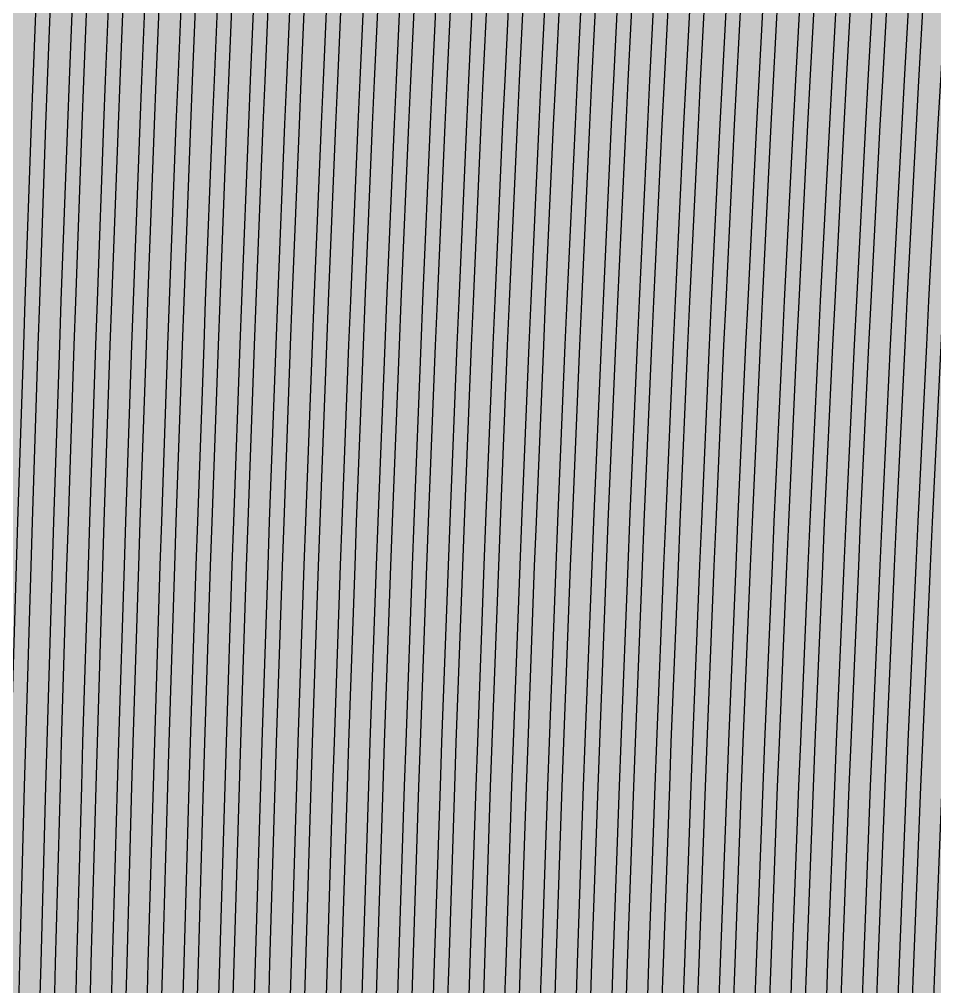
# Model space of a CAD drawing. Header units: metres. Extents: x -7240 to 10960, y -29667 to 1823.
# Drawn here: x 2122.3 to 2251.9, y -17426.4 to -17289.4 of the extents above; entities that cross this region are included whole.
import ezdxf

# ---------------------------------------------------------------- set-up
doc = ezdxf.new("R2010")
doc.units = ezdxf.units.M
doc.layers.add('Metal1', color=4, linetype='CONTINUOUS')
doc.layers.add('Polyimide', color=7, linetype='CONTINUOUS')

msp = doc.modelspace()

# ---------------------------------------------------------------- hatches: boundary and pattern name
at = {"layer": 'Polyimide'}
msp.add_hatch(color=7, dxfattribs=at).paths.add_polyline_path([(4088.45, -11806.89), (4098.72, -11851.21), (4115.58, -11893.47), (4138.63, -11932.7), (4167.35, -11967.99), (4201.08, -11998.53), (4239.03, -12023.62), (4280.35, -12042.68), (4349.18, -12073.73), (4413.2, -12113.76), (4471.26, -12162.04), (4522.3, -12217.69), (4565.39, -12279.7), (4599.74, -12346.94), (4624.73, -12418.19), (4639.91, -12492.16), (4645, -12567.5), (4639.91, -12642.84), (4624.73, -12716.8), (4599.74, -12788.06), (4565.39, -12855.3), (4522.3, -12917.31), (4471.26, -12972.96), (4413.2, -13021.24), (4349.18, -13061.27), (4280.35, -13092.32), (4239.03, -13111.38), (4201.08, -13136.47), (4167.35, -13167.01), (4138.63, -13202.3), (4115.58, -13241.52), (4098.72, -13283.78), (4088.45, -13328.11), (4085, -13373.48), (4085, -13567.5), (4099.45, -13861.55), (4142.64, -14152.77), (4214.18, -14438.35), (4313.36, -14715.55), (4439.24, -14981.69), (4590.59, -15234.21), (4765.97, -15470.68), (4963.68, -15688.82), (5181.82, -15886.53), (5418.29, -16061.91), (5670.81, -16213.26), (5936.95, -16339.14), (6214.15, -16438.32), (6499.73, -16509.85), (6790.95, -16553.05), (7085, -16567.5), (9960.38, -16567.5), (10038.79, -16571.35), (10116.45, -16582.87), (10192.6, -16601.95), (10266.52, -16628.4), (10337.49, -16661.96), (10404.83, -16702.32), (10467.89, -16749.09), (10526.06, -16801.81), (10578.78, -16859.98), (10625.55, -16923.04), (10665.91, -16990.38), (10699.48, -17061.35), (10725.93, -17135.27), (10745, -17211.43), (10756.52, -17289.08), (10760.38, -17367.5), (10760.38, -21957.3), (10721.61, -22012.91), (10685.97, -22070.59), (10653.58, -22130.14), (10624.53, -22191.39), (10598.92, -22254.16), (10576.82, -22318.25), (10558.3, -22383.46), (10543.41, -22449.6), (10532.21, -22516.46), (10524.72, -22583.84), (10520.97, -22651.53), (10520.97, -22719.32), (10524.72, -22787.01), (10532.21, -22854.38), (10543.41, -22921.24), (10558.3, -22987.38), (10576.82, -23052.6), (10598.92, -23116.68), (10624.53, -23179.45), (10653.58, -23240.71), (10685.97, -23300.26), (10721.61, -23357.93), (10760.38, -23413.54), (10760.38, -28667.5), (10756.52, -28745.91), (10745, -28823.57), (10725.93, -28899.73), (10699.48, -28973.65), (10665.91, -29044.62), (10625.55, -29111.96), (10578.78, -29175.01), (10526.06, -29233.19), (10467.89, -29285.91), (10404.83, -29332.68), (10337.49, -29373.04), (10266.52, -29406.6), (10192.6, -29433.05), (10116.45, -29452.13), (10038.79, -29463.65), (9960.38, -29467.5), (-6239.63, -29467.5), (-6318.04, -29463.65), (-6395.7, -29452.13), (-6471.85, -29433.05), (-6545.77, -29406.6), (-6616.74, -29373.04), (-6684.08, -29332.68), (-6747.14, -29285.91), (-6805.31, -29233.19), (-6858.03, -29175.01), (-6904.8, -29111.96), (-6945.16, -29044.62), (-6978.73, -28973.65), (-7005.18, -28899.73), (-7024.25, -28823.57), (-7035.77, -28745.91), (-7039.63, -28667.5), (-7039.63, -23426.32), (-6999.36, -23370.07), (-6962.33, -23311.63), (-6928.66, -23251.2), (-6898.45, -23188.96), (-6871.81, -23125.12), (-6848.81, -23059.88), (-6829.53, -22993.44), (-6814.04, -22926.02), (-6802.37, -22857.83), (-6794.57, -22789.09), (-6790.67, -22720.02), (-6790.67, -22650.84), (-6794.57, -22581.77), (-6802.37, -22513.03), (-6814.04, -22444.84), (-6829.53, -22377.42), (-6848.81, -22310.98), (-6871.81, -22245.74), (-6898.45, -22181.89), (-6928.66, -22119.66), (-6962.33, -22059.22), (-6999.36, -22000.79), (-7039.63, -21944.54), (-7039.63, -17367.5), (-7035.77, -17289.08), (-7024.25, -17211.43), (-7005.18, -17135.27), (-6978.73, -17061.35), (-6945.16, -16990.38), (-6904.8, -16923.04), (-6858.03, -16859.98), (-6805.31, -16801.81), (-6747.14, -16749.09), (-6684.08, -16702.32), (-6616.74, -16661.96), (-6545.77, -16628.4), (-6471.85, -16601.95), (-6395.7, -16582.87), (-6318.04, -16571.35), (-6239.63, -16567.5), (-3334, -16567.5), (-3039.95, -16553.05), (-2748.73, -16509.85), (-2463.15, -16438.32), (-2185.95, -16339.14), (-1919.81, -16213.26), (-1667.29, -16061.91), (-1430.82, -15886.53), (-1212.68, -15688.82), (-1014.97, -15470.68), (-839.59, -15234.21), (-688.24, -14981.69), (-562.36, -14715.55), (-463.18, -14438.35), (-391.64, -14152.77), (-348.45, -13861.55), (-334, -13567.5), (-334, -13373.48), (-337.45, -13328.11), (-347.72, -13283.78), (-364.58, -13241.52), (-387.63, -13202.3), (-416.35, -13167.01), (-450.08, -13136.47), (-488.03, -13111.38), (-529.35, -13092.32), (-529.35, -13092.32), (-598.18, -13061.27), (-662.2, -13021.24), (-720.26, -12972.96), (-771.3, -12917.31), (-814.39, -12855.3), (-848.74, -12788.06), (-873.73, -12716.8), (-888.91, -12642.84), (-894, -12567.5), (-888.91, -12492.16), (-873.73, -12418.19), (-848.74, -12346.94), (-814.39, -12279.7), (-771.3, -12217.69), (-720.26, -12162.04), (-662.2, -12113.76), (-598.18, -12073.73), (-529.35, -12042.68), (-488.03, -12023.62), (-450.08, -11998.53), (-416.35, -11967.99), (-387.63, -11932.7), (-364.58, -11893.47), (-347.72, -11851.21), (-337.45, -11806.89), (-334, -11761.52), (-334, -11074.31), (-337.45, -11028.94), (-347.72, -10984.62), (-364.58, -10942.36), (-387.63, -10903.13), (-416.35, -10867.84), (-450.08, -10837.3), (-488.03, -10812.21), (-529.35, -10793.16), (-529.35, -10793.16), (-598.18, -10762.1), (-662.2, -10722.07), (-720.26, -10673.8), (-771.3, -10618.15), (-814.39, -10556.13), (-848.74, -10488.89), (-873.73, -10417.64), (-888.91, -10343.67), (-894, -10268.33), (-888.91, -10192.99), (-873.73, -10119.03), (-848.74, -10047.77), (-814.39, -9980.53), (-771.3, -9918.52), (-720.26, -9862.87), (-662.2, -9814.59), (-598.18, -9774.56), (-529.35, -9743.51), (-488.03, -9724.45), (-450.08, -9699.36), (-416.35, -9668.82), (-387.63, -9633.53), (-364.58, -9594.31), (-347.72, -9552.05), (-337.45, -9507.72), (-334, -9462.35), (-334, -8775.14), (-337.45, -8729.78), (-347.72, -8685.45), (-364.58, -8643.19), (-387.63, -8603.96), (-416.35, -8568.68), (-450.08, -8538.14), (-488.03, -8513.05), (-529.35, -8493.99), (-529.35, -8493.99), (-598.18, -8462.94), (-662.2, -8422.91), (-720.26, -8374.63), (-771.3, -8318.98), (-814.39, -8256.97), (-848.74, -8189.73), (-873.73, -8118.47), (-888.91, -8044.5), (-894, -7969.17), (-888.91, -7893.83), (-873.73, -7819.86), (-848.74, -7748.61), (-814.39, -7681.36), (-771.3, -7619.35), (-720.26, -7563.7), (-662.2, -7515.42), (-598.18, -7475.4), (-529.35, -7444.34), (-529.35, -7444.34), (-488.03, -7425.28), (-450.08, -7400.2), (-416.35, -7369.66), (-387.63, -7334.37), (-364.58, -7295.14), (-347.72, -7252.88), (-337.45, -7208.56), (-334, -7163.19), (-334, -6475.98), (-337.45, -6430.61), (-347.72, -6386.29), (-364.58, -6344.02), (-387.63, -6304.8), (-416.35, -6269.51), (-450.08, -6238.97), (-488.03, -6213.88), (-529.35, -6194.82), (-529.35, -6194.82), (-598.18, -6163.77), (-662.2, -6123.74), (-720.26, -6075.46), (-771.3, -6019.81), (-814.39, -5957.8), (-848.74, -5890.56), (-873.73, -5819.31), (-888.91, -5745.34), (-894, -5670), (-888.91, -5594.66), (-873.73, -5520.69), (-848.74, -5449.44), (-814.39, -5382.2), (-771.3, -5320.19), (-720.26, -5264.54), (-662.2, -5216.26), (-598.18, -5176.23), (-529.35, -5145.18), (-529.35, -5145.18), (-488.03, -5126.12), (-450.08, -5101.03), (-416.35, -5070.49), (-387.63, -5035.2), (-364.58, -4995.98), (-347.72, -4953.71), (-337.45, -4909.39), (-334, -4864.02), (-334, 380), (-334, 1522.5), (-289, 1522.5), (-288.78, 1515.63), (-288.1, 1508.79), (-286.98, 1502.02), (-285.42, 1495.32), (-283.43, 1488.75), (-281.01, 1482.32), (-278.17, 1476.06), (-274.93, 1470), (-271.3, 1464.17), (-267.3, 1458.58), (-262.94, 1453.27), (-258.25, 1448.25), (-253.23, 1443.56), (-247.92, 1439.2), (-242.33, 1435.2), (-236.5, 1431.57), (-230.44, 1428.33), (-224.18, 1425.49), (-217.75, 1423.07), (-211.18, 1421.08), (-204.48, 1419.52), (-197.71, 1418.4), (-190.87, 1417.72), (-184, 1417.5), (-177.13, 1417.72), (-170.29, 1418.4), (-163.52, 1419.52), (-156.82, 1421.08), (-150.25, 1423.07), (-143.82, 1425.49), (-137.56, 1428.33), (-131.5, 1431.57), (-125.67, 1435.2), (-120.08, 1439.2), (-114.77, 1443.56), (-109.75, 1448.25), (-105.06, 1453.27), (-100.7, 1458.58), (-96.7, 1464.17), (-93.07, 1470), (-89.83, 1476.06), (-86.99, 1482.32), (-84.57, 1488.75), (-82.58, 1495.32), (-81.02, 1502.02), (-79.9, 1508.79), (-79.22, 1515.63), (-79, 1522.5), (1786, 1522.5), (3835, 1522.5), (3835.21, 1529.04), (3835.86, 1535.55), (3836.92, 1542.01), (3838.41, 1548.38), (3840.31, 1554.64), (3842.61, 1560.77), (3845.31, 1566.73), (3848.4, 1572.5), (3851.85, 1578.06), (3855.66, 1583.38), (3859.82, 1588.43), (3864.29, 1593.21), (3869.07, 1597.68), (3874.12, 1601.84), (3879.44, 1605.65), (3885, 1609.1), (3890.77, 1612.19), (3896.73, 1614.89), (3902.86, 1617.19), (3909.12, 1619.09), (3915.49, 1620.58), (3921.95, 1621.64), (3928.46, 1622.29), (3935, 1622.5), (3941.54, 1622.29), (3948.05, 1621.64), (3954.51, 1620.58), (3960.88, 1619.09), (3967.14, 1617.19), (3973.27, 1614.89), (3979.23, 1612.19), (3985, 1609.1), (3990.56, 1605.65), (3995.88, 1601.84), (4000.93, 1597.68), (4005.71, 1593.21), (4010.18, 1588.43), (4014.34, 1583.38), (4018.15, 1578.06), (4021.6, 1572.5), (4024.69, 1566.73), (4027.39, 1560.77), (4029.69, 1554.64), (4031.59, 1548.38), (4033.08, 1542.01), (4034.14, 1535.55), (4034.79, 1529.04), (4035, 1522.5), (4085, 1522.5), (4085, 380), (4085, 330), (4085, -4864.02), (4088.45, -4909.39), (4098.72, -4953.71), (4115.58, -4995.98), (4138.63, -5035.2), (4167.35, -5070.49), (4201.08, -5101.03), (4239.03, -5126.12), (4280.35, -5145.18), (4280.35, -5145.18), (4349.18, -5176.23), (4413.2, -5216.26), (4471.26, -5264.54), (4522.3, -5320.19), (4565.39, -5382.2), (4599.74, -5449.44), (4624.73, -5520.69), (4639.91, -5594.66), (4645, -5670), (4639.91, -5745.34), (4624.73, -5819.31), (4599.74, -5890.56), (4565.39, -5957.8), (4522.3, -6019.81), (4471.26, -6075.46), (4413.2, -6123.74), (4349.18, -6163.77), (4280.35, -6194.82), (4239.03, -6213.88), (4201.08, -6238.97), (4167.35, -6269.51), (4138.63, -6304.8), (4115.58, -6344.02), (4098.72, -6386.29), (4088.45, -6430.61), (4085, -6475.98), (4085, -11761.52), (4088.45, -11806.89)])

# ---------------------------------------------------------------- linework, layer by layer
at = {"layer": 'Metal1'}
for points in [[(2117.48, -17579.21), (2117.78, -17554.21), (2117.86, -17547.96), (2118.23, -17522.97), (2118.33, -17516.72), (2118.77, -17491.73), (2118.89, -17485.48), (2119.41, -17460.48), (2119.55, -17454.23), (2120.14, -17429.24), (2120.3, -17422.99), (2120.97, -17398), (2121.14, -17391.75), (2121.88, -17366.75), (2122.08, -17360.5), (2122.9, -17335.51), (2123.11, -17329.26), (2124, -17304.26), (2124.24, -17298.01), (2125.21, -17273.02)], [(2127.2, -17273.1), (2126.23, -17298.09), (2126, -17304.34), (2125.11, -17329.33), (2124.89, -17335.57), (2124.08, -17360.56), (2123.88, -17366.81), (2123.14, -17391.8), (2122.96, -17398.05), (2122.3, -17423.04), (2122.14, -17429.29), (2121.55, -17454.28), (2121.41, -17460.53), (2120.89, -17485.52), (2120.77, -17491.76), (2120.33, -17516.75), (2120.23, -17523), (2119.86, -17547.99), (2119.78, -17554.24), (2119.48, -17579.23)], [(2122.49, -17579.21), (2122.79, -17554.21), (2122.88, -17547.96), (2123.25, -17522.97), (2123.36, -17516.72), (2123.81, -17491.73), (2123.93, -17485.48), (2124.46, -17460.48), (2124.6, -17454.23), (2125.2, -17429.24), (2125.36, -17422.99), (2126.04, -17398), (2126.22, -17391.74), (2126.97, -17366.75), (2127.17, -17360.5), (2128, -17335.51), (2128.22, -17329.26), (2129.13, -17304.26), (2129.37, -17298.01), (2130.36, -17273.02)], [(2132.35, -17273.1), (2131.37, -17298.09), (2131.13, -17304.34), (2130.22, -17329.33), (2130, -17335.58), (2129.17, -17360.57), (2128.97, -17366.81), (2128.22, -17391.8), (2128.04, -17398.05), (2127.36, -17423.04), (2127.2, -17429.29), (2126.6, -17454.28), (2126.46, -17460.53), (2125.93, -17485.52), (2125.81, -17491.76), (2125.36, -17516.75), (2125.25, -17523), (2124.88, -17547.99), (2124.79, -17554.24), (2124.49, -17579.23)], [(2127.5, -17579.21), (2127.81, -17554.21), (2127.9, -17547.96), (2128.28, -17522.97), (2128.38, -17516.72), (2128.84, -17491.73), (2128.97, -17485.48), (2129.5, -17460.48), (2129.65, -17454.23), (2130.26, -17429.24), (2130.42, -17422.99), (2131.11, -17397.99), (2131.29, -17391.74), (2132.06, -17366.75), (2132.26, -17360.5), (2133.11, -17335.51), (2133.33, -17329.26), (2134.26, -17304.26), (2134.5, -17298.01), (2135.5, -17273.02)], [(2137.5, -17273.1), (2136.5, -17298.09), (2136.26, -17304.34), (2135.33, -17329.33), (2135.11, -17335.58), (2134.26, -17360.57), (2134.06, -17366.81), (2133.29, -17391.8), (2133.11, -17398.05), (2132.42, -17423.04), (2132.26, -17429.29), (2131.64, -17454.28), (2131.5, -17460.53), (2130.97, -17485.52), (2130.84, -17491.76), (2130.38, -17516.76), (2130.28, -17523), (2129.9, -17547.99), (2129.81, -17554.24), (2129.5, -17579.23)], [(2132.52, -17579.21), (2132.83, -17554.21), (2132.91, -17547.96), (2133.3, -17522.97), (2133.41, -17516.72), (2133.88, -17491.73), (2134, -17485.48), (2134.55, -17460.48), (2134.69, -17454.23), (2135.32, -17429.24), (2135.48, -17422.99), (2136.19, -17397.99), (2136.37, -17391.74), (2137.15, -17366.75), (2137.36, -17360.5), (2138.22, -17335.51), (2138.45, -17329.26), (2139.39, -17304.26), (2139.63, -17298.01), (2140.65, -17273.02)], [(2142.65, -17273.1), (2141.63, -17298.09), (2141.39, -17304.34), (2140.44, -17329.33), (2140.22, -17335.58), (2139.36, -17360.57), (2139.15, -17366.81), (2138.37, -17391.8), (2138.18, -17398.05), (2137.48, -17423.04), (2137.32, -17429.29), (2136.69, -17454.28), (2136.55, -17460.53), (2136, -17485.52), (2135.88, -17491.77), (2135.41, -17516.76), (2135.3, -17523), (2134.91, -17547.99), (2134.83, -17554.24), (2134.52, -17579.23)], [(2137.53, -17579.21), (2137.84, -17554.21), (2137.93, -17547.96), (2138.33, -17522.97), (2138.44, -17516.72), (2138.91, -17491.73), (2139.04, -17485.48), (2139.59, -17460.48), (2139.74, -17454.23), (2140.38, -17429.24), (2140.54, -17422.99), (2141.26, -17397.99), (2141.45, -17391.74), (2142.24, -17366.75), (2142.45, -17360.5), (2143.33, -17335.51), (2143.56, -17329.25), (2144.51, -17304.26), (2144.76, -17298.01), (2145.8, -17273.02)], [(2147.8, -17273.1), (2146.76, -17298.09), (2146.51, -17304.34), (2145.56, -17329.33), (2145.33, -17335.58), (2144.45, -17360.57), (2144.24, -17366.82), (2143.45, -17391.8), (2143.26, -17398.05), (2142.54, -17423.04), (2142.37, -17429.29), (2141.74, -17454.28), (2141.59, -17460.53), (2141.04, -17485.52), (2140.91, -17491.77), (2140.43, -17516.76), (2140.33, -17523), (2139.93, -17547.99), (2139.84, -17554.24), (2139.53, -17579.23)], [(2142.54, -17579.21), (2142.86, -17554.21), (2142.95, -17547.96), (2143.35, -17522.97), (2143.46, -17516.72), (2143.94, -17491.73), (2144.07, -17485.47), (2144.64, -17460.48), (2144.79, -17454.23), (2145.43, -17429.24), (2145.61, -17422.99), (2146.33, -17397.99), (2146.52, -17391.74), (2147.33, -17366.75), (2147.54, -17360.5), (2148.44, -17335.51), (2148.67, -17329.25), (2149.64, -17304.26), (2149.9, -17298.01), (2150.95, -17273.02)], [(2152.95, -17273.1), (2151.89, -17298.09), (2151.64, -17304.34), (2150.67, -17329.33), (2150.43, -17335.58), (2149.54, -17360.57), (2149.33, -17366.82), (2148.52, -17391.81), (2148.33, -17398.05), (2147.6, -17423.04), (2147.43, -17429.29), (2146.79, -17454.28), (2146.64, -17460.53), (2146.07, -17485.52), (2145.94, -17491.77), (2145.46, -17516.76), (2145.35, -17523), (2144.95, -17547.99), (2144.86, -17554.24), (2144.54, -17579.23)], [(2147.55, -17579.21), (2147.87, -17554.21), (2147.97, -17547.96), (2148.38, -17522.97), (2148.49, -17516.72), (2148.98, -17491.73), (2149.11, -17485.47), (2149.68, -17460.48), (2149.84, -17454.23), (2150.49, -17429.24), (2150.67, -17422.99), (2151.41, -17397.99), (2151.6, -17391.74), (2152.42, -17366.75), (2152.64, -17360.5), (2153.54, -17335.5), (2153.78, -17329.25), (2154.77, -17304.26), (2155.03, -17298.01), (2156.1, -17273.02)], [(2158.1, -17273.1), (2157.03, -17298.09), (2156.77, -17304.34), (2155.78, -17329.33), (2155.54, -17335.58), (2154.64, -17360.57), (2154.42, -17366.82), (2153.6, -17391.81), (2153.4, -17398.05), (2152.67, -17423.04), (2152.49, -17429.29), (2151.84, -17454.28), (2151.68, -17460.53), (2151.11, -17485.52), (2150.98, -17491.77), (2150.49, -17516.76), (2150.37, -17523), (2149.97, -17547.99), (2149.87, -17554.24), (2149.55, -17579.23)], [(2152.56, -17579.21), (2152.89, -17554.21), (2152.98, -17547.96), (2153.4, -17522.97), (2153.51, -17516.72), (2154.01, -17491.72), (2154.15, -17485.47), (2154.73, -17460.48), (2154.89, -17454.23), (2155.55, -17429.24), (2155.73, -17422.99), (2156.48, -17397.99), (2156.68, -17391.74), (2157.51, -17366.75), (2157.73, -17360.5), (2158.65, -17335.5), (2158.89, -17329.25), (2159.9, -17304.26), (2160.16, -17298.01), (2161.25, -17273.02)], [(2163.25, -17273.1), (2162.16, -17298.09), (2161.9, -17304.34), (2160.89, -17329.33), (2160.65, -17335.58), (2159.73, -17360.57), (2159.51, -17366.82), (2158.68, -17391.81), (2158.48, -17398.05), (2157.73, -17423.04), (2157.55, -17429.29), (2156.88, -17454.28), (2156.73, -17460.53), (2156.15, -17485.52), (2156.01, -17491.77), (2155.51, -17516.76), (2155.4, -17523), (2154.98, -17547.99), (2154.89, -17554.24), (2154.56, -17579.23)], [(2157.57, -17579.21), (2157.91, -17554.21), (2158.01, -17547.96), (2158.43, -17522.97), (2158.55, -17516.72), (2159.06, -17491.72), (2159.2, -17485.47), (2159.79, -17460.48), (2159.95, -17454.23), (2160.63, -17429.24), (2160.81, -17422.99), (2161.58, -17397.99), (2161.78, -17391.74), (2162.64, -17366.75), (2162.86, -17360.5), (2163.8, -17335.5), (2164.05, -17329.25), (2165.07, -17304.26), (2165.34, -17298.01), (2166.46, -17273.01)], [(2168.45, -17273.11), (2167.34, -17298.09), (2167.07, -17304.34), (2166.04, -17329.33), (2165.8, -17335.58), (2164.86, -17360.57), (2164.63, -17366.82), (2163.78, -17391.81), (2163.58, -17398.05), (2162.81, -17423.04), (2162.63, -17429.29), (2161.95, -17454.28), (2161.79, -17460.53), (2161.2, -17485.52), (2161.06, -17491.77), (2160.55, -17516.76), (2160.43, -17523), (2160.01, -17547.99), (2159.91, -17554.24), (2159.57, -17579.23)], [(2162.59, -17579.21), (2162.94, -17554.21), (2163.04, -17547.96), (2163.47, -17522.97), (2163.59, -17516.72), (2164.11, -17491.72), (2164.26, -17485.47), (2164.87, -17460.48), (2165.03, -17454.23), (2165.73, -17429.24), (2165.91, -17422.98), (2166.7, -17397.99), (2166.91, -17391.74), (2167.78, -17366.75), (2168.01, -17360.5), (2168.97, -17335.5), (2169.23, -17329.25), (2170.28, -17304.26), (2170.56, -17298.01), (2171.7, -17273.01)], [(2173.7, -17273.11), (2172.55, -17298.1), (2172.28, -17304.34), (2171.23, -17329.33), (2170.97, -17335.58), (2170.01, -17360.57), (2169.78, -17366.82), (2168.91, -17391.81), (2168.7, -17398.06), (2167.91, -17423.05), (2167.73, -17429.29), (2167.03, -17454.28), (2166.86, -17460.53), (2166.26, -17485.52), (2166.11, -17491.77), (2165.59, -17516.76), (2165.47, -17523), (2165.04, -17548), (2164.94, -17554.24), (2164.59, -17579.23)], [(2167.6, -17579.21), (2167.96, -17554.21), (2168.06, -17547.96), (2168.5, -17522.97), (2168.62, -17516.72), (2169.15, -17491.72), (2169.29, -17485.47), (2169.91, -17460.48), (2170.08, -17454.23), (2170.79, -17429.24), (2170.97, -17422.98), (2171.77, -17397.99), (2171.98, -17391.74), (2172.87, -17366.75), (2173.1, -17360.49), (2174.08, -17335.5), (2174.34, -17329.25), (2175.41, -17304.26), (2175.69, -17298.01), (2176.85, -17273.01)], [(2178.85, -17273.11), (2177.69, -17298.1), (2177.41, -17304.34), (2176.34, -17329.33), (2176.08, -17335.58), (2175.1, -17360.57), (2174.87, -17366.82), (2173.98, -17391.81), (2173.77, -17398.06), (2172.97, -17423.05), (2172.78, -17429.29), (2172.08, -17454.28), (2171.91, -17460.53), (2171.29, -17485.52), (2171.15, -17491.77), (2170.62, -17516.76), (2170.5, -17523.01), (2170.05, -17548), (2169.96, -17554.24), (2169.6, -17579.23)], [(2172.61, -17579.21), (2172.97, -17554.21), (2173.07, -17547.96), (2173.52, -17522.97), (2173.64, -17516.72), (2174.18, -17491.72), (2174.33, -17485.47), (2174.96, -17460.48), (2175.12, -17454.23), (2175.84, -17429.23), (2176.04, -17422.98), (2176.85, -17397.99), (2177.06, -17391.74), (2177.96, -17366.75), (2178.2, -17360.49), (2179.19, -17335.5), (2179.45, -17329.25), (2180.54, -17304.26), (2180.82, -17298.01), (2182, -17273.01)], [(2184, -17273.11), (2182.82, -17298.1), (2182.53, -17304.35), (2181.45, -17329.33), (2181.19, -17335.58), (2180.2, -17360.57), (2179.96, -17366.82), (2179.06, -17391.81), (2178.84, -17398.06), (2178.03, -17423.05), (2177.84, -17429.29), (2177.12, -17454.28), (2176.96, -17460.53), (2176.33, -17485.52), (2176.18, -17491.77), (2175.64, -17516.76), (2175.52, -17523.01), (2175.07, -17548), (2174.97, -17554.24), (2174.61, -17579.23)], [(2177.62, -17579.21), (2177.99, -17554.21), (2178.09, -17547.96), (2178.54, -17522.97), (2178.67, -17516.72), (2179.22, -17491.72), (2179.36, -17485.47), (2180, -17460.48), (2180.17, -17454.23), (2180.9, -17429.23), (2181.1, -17422.98), (2181.92, -17397.99), (2182.14, -17391.74), (2183.05, -17366.75), (2183.29, -17360.49), (2184.3, -17335.5), (2184.56, -17329.25), (2185.66, -17304.26), (2185.95, -17298), (2187.15, -17273.01)], [(2189.14, -17273.11), (2187.95, -17298.1), (2187.66, -17304.35), (2186.56, -17329.34), (2186.3, -17335.58), (2185.29, -17360.57), (2185.05, -17366.82), (2184.13, -17391.81), (2183.92, -17398.06), (2183.1, -17423.05), (2182.9, -17429.29), (2182.17, -17454.28), (2182, -17460.53), (2181.36, -17485.52), (2181.22, -17491.77), (2180.67, -17516.76), (2180.54, -17523.01), (2180.09, -17548), (2179.99, -17554.24), (2179.62, -17579.23)], [(2182.64, -17579.21), (2183, -17554.21), (2183.11, -17547.96), (2183.57, -17522.97), (2183.7, -17516.72), (2184.25, -17491.72), (2184.4, -17485.47), (2185.05, -17460.48), (2185.22, -17454.23), (2185.96, -17429.23), (2186.16, -17422.98), (2186.99, -17397.99), (2187.21, -17391.74), (2188.14, -17366.74), (2188.38, -17360.49), (2189.41, -17335.5), (2189.67, -17329.25), (2190.79, -17304.26), (2191.08, -17298), (2192.3, -17273.01)], [(2194.29, -17273.11), (2193.08, -17298.1), (2192.79, -17304.35), (2191.67, -17329.34), (2191.4, -17335.58), (2190.38, -17360.57), (2190.14, -17366.82), (2189.21, -17391.81), (2188.99, -17398.06), (2188.16, -17423.05), (2187.96, -17429.29), (2187.22, -17454.28), (2187.05, -17460.53), (2186.4, -17485.52), (2186.25, -17491.77), (2185.7, -17516.76), (2185.57, -17523.01), (2185.11, -17548), (2185, -17554.24), (2184.64, -17579.23)], [(2187.65, -17579.21), (2188.02, -17554.21), (2188.13, -17547.96), (2188.59, -17522.97), (2188.72, -17516.72), (2189.28, -17491.72), (2189.44, -17485.47), (2190.09, -17460.48), (2190.27, -17454.23), (2191.02, -17429.23), (2191.22, -17422.98), (2192.06, -17397.99), (2192.29, -17391.74), (2193.23, -17366.74), (2193.48, -17360.49), (2194.51, -17335.5), (2194.79, -17329.25), (2195.92, -17304.26), (2196.22, -17298), (2197.45, -17273.01)], [(2199.44, -17273.11), (2198.21, -17298.1), (2197.92, -17304.35), (2196.78, -17329.34), (2196.51, -17335.58), (2195.48, -17360.57), (2195.23, -17366.82), (2194.29, -17391.81), (2194.06, -17398.06), (2193.22, -17423.05), (2193.02, -17429.3), (2192.27, -17454.28), (2192.09, -17460.53), (2191.44, -17485.52), (2191.28, -17491.77), (2190.72, -17516.76), (2190.59, -17523.01), (2190.13, -17548), (2190.02, -17554.24), (2189.65, -17579.23)], [(2192.66, -17579.21), (2193.04, -17554.21), (2193.14, -17547.96), (2193.62, -17522.97), (2193.75, -17516.72), (2194.32, -17491.72), (2194.47, -17485.47), (2195.14, -17460.48), (2195.32, -17454.23), (2196.08, -17429.23), (2196.28, -17422.98), (2197.14, -17397.99), (2197.36, -17391.74), (2198.32, -17366.74), (2198.57, -17360.49), (2199.62, -17335.5), (2199.9, -17329.25), (2201.05, -17304.25), (2201.35, -17298), (2202.59, -17273.01)], [(2204.59, -17273.11), (2203.34, -17298.1), (2203.04, -17304.35), (2201.9, -17329.34), (2201.62, -17335.59), (2200.57, -17360.57), (2200.32, -17366.82), (2199.36, -17391.81), (2199.14, -17398.06), (2198.28, -17423.05), (2198.08, -17429.3), (2197.32, -17454.29), (2197.14, -17460.53), (2196.47, -17485.52), (2196.32, -17491.77), (2195.75, -17516.76), (2195.62, -17523.01), (2195.14, -17548), (2195.04, -17554.24), (2194.66, -17579.23)], [(2197.67, -17579.2), (2198.05, -17554.21), (2198.16, -17547.96), (2198.64, -17522.97), (2198.77, -17516.72), (2199.35, -17491.72), (2199.51, -17485.47), (2200.18, -17460.48), (2200.36, -17454.23), (2201.14, -17429.23), (2201.34, -17422.98), (2202.21, -17397.99), (2202.44, -17391.74), (2203.41, -17366.74), (2203.66, -17360.49), (2204.73, -17335.5), (2205.01, -17329.25), (2206.17, -17304.25), (2206.48, -17298), (2207.74, -17273.01)], [(2209.74, -17273.11), (2208.48, -17298.1), (2208.17, -17304.35), (2207.01, -17329.34), (2206.73, -17335.59), (2205.66, -17360.57), (2205.41, -17366.82), (2204.44, -17391.81), (2204.21, -17398.06), (2203.34, -17423.05), (2203.14, -17429.3), (2202.36, -17454.29), (2202.18, -17460.53), (2201.51, -17485.52), (2201.35, -17491.77), (2200.77, -17516.76), (2200.64, -17523.01), (2200.16, -17548), (2200.05, -17554.24), (2199.67, -17579.23)], [(2202.68, -17579.2), (2203.07, -17554.21), (2203.18, -17547.96), (2203.67, -17522.97), (2203.8, -17516.72), (2204.39, -17491.72), (2204.55, -17485.47), (2205.23, -17460.48), (2205.41, -17454.23), (2206.2, -17429.23), (2206.4, -17422.98), (2207.28, -17397.99), (2207.52, -17391.74), (2208.5, -17366.74), (2208.76, -17360.49), (2209.84, -17335.5), (2210.12, -17329.25), (2211.3, -17304.25), (2211.61, -17298), (2212.89, -17273.01)], [(2214.89, -17273.11), (2213.61, -17298.1), (2213.3, -17304.35), (2212.12, -17329.34), (2211.84, -17335.59), (2210.76, -17360.58), (2210.5, -17366.82), (2209.52, -17391.81), (2209.28, -17398.06), (2208.4, -17423.05), (2208.19, -17429.3), (2207.41, -17454.29), (2207.23, -17460.53), (2206.54, -17485.52), (2206.39, -17491.77), (2205.8, -17516.76), (2205.67, -17523.01), (2205.18, -17548), (2205.07, -17554.24), (2204.68, -17579.23)], [(2207.69, -17579.2), (2208.09, -17554.21), (2208.2, -17547.96), (2208.69, -17522.97), (2208.83, -17516.71), (2209.42, -17491.72), (2209.58, -17485.47), (2210.27, -17460.48), (2210.46, -17454.23), (2211.25, -17429.23), (2211.46, -17422.98), (2212.36, -17397.99), (2212.59, -17391.74), (2213.59, -17366.74), (2213.85, -17360.49), (2214.95, -17335.5), (2215.23, -17329.25), (2216.43, -17304.25), (2216.74, -17298), (2218.04, -17273.01)], [(2220.04, -17273.11), (2218.74, -17298.1), (2218.43, -17304.35), (2217.23, -17329.34), (2216.94, -17335.59), (2215.85, -17360.58), (2215.59, -17366.82), (2214.59, -17391.81), (2214.36, -17398.06), (2213.46, -17423.05), (2213.25, -17429.3), (2212.46, -17454.29), (2212.27, -17460.53), (2211.58, -17485.52), (2211.42, -17491.77), (2210.83, -17516.76), (2210.69, -17523.01), (2210.2, -17548), (2210.08, -17554.24), (2209.69, -17579.23)], [(2212.7, -17579.2), (2213.1, -17554.21), (2213.21, -17547.96), (2213.71, -17522.97), (2213.85, -17516.71), (2214.45, -17491.72), (2214.62, -17485.47), (2215.32, -17460.48), (2215.51, -17454.22), (2216.31, -17429.23), (2216.53, -17422.98), (2217.43, -17397.99), (2217.67, -17391.73), (2218.68, -17366.74), (2218.94, -17360.49), (2220.05, -17335.5), (2220.34, -17329.24), (2221.56, -17304.25), (2221.87, -17298), (2223.19, -17273.01)], [(2225.19, -17273.11), (2223.87, -17298.1), (2223.56, -17304.35), (2222.34, -17329.34), (2222.05, -17335.59), (2220.94, -17360.58), (2220.68, -17366.82), (2219.67, -17391.81), (2219.43, -17398.06), (2218.52, -17423.05), (2218.31, -17429.3), (2217.51, -17454.29), (2217.32, -17460.53), (2216.62, -17485.52), (2216.45, -17491.77), (2215.85, -17516.76), (2215.71, -17523.01), (2215.21, -17548), (2215.1, -17554.24), (2214.7, -17579.23)], [(2217.72, -17579.2), (2218.12, -17554.21), (2218.24, -17547.96), (2218.75, -17522.97), (2218.89, -17516.71), (2219.5, -17491.72), (2219.67, -17485.47), (2220.38, -17460.48), (2220.57, -17454.22), (2221.39, -17429.23), (2221.61, -17422.98), (2222.53, -17397.99), (2222.78, -17391.73), (2223.8, -17366.74), (2224.07, -17360.49), (2225.2, -17335.5), (2225.5, -17329.24), (2226.73, -17304.25), (2227.06, -17298), (2228.4, -17273.01)], [(2230.39, -17273.12), (2229.05, -17298.1), (2228.73, -17304.35), (2227.5, -17329.34), (2227.2, -17335.59), (2226.07, -17360.58), (2225.8, -17366.83), (2224.77, -17391.81), (2224.53, -17398.06), (2223.61, -17423.05), (2223.39, -17429.3), (2222.57, -17454.29), (2222.38, -17460.54), (2221.67, -17485.52), (2221.5, -17491.77), (2220.89, -17516.76), (2220.75, -17523.01), (2220.24, -17548), (2220.12, -17554.24), (2219.72, -17579.23)], [(2222.73, -17579.2), (2223.15, -17554.21), (2223.27, -17547.96), (2223.79, -17522.96), (2223.93, -17516.71), (2224.56, -17491.72), (2224.73, -17485.47), (2225.46, -17460.48), (2225.65, -17454.22), (2226.49, -17429.23), (2226.71, -17422.98), (2227.65, -17397.99), (2227.9, -17391.73), (2228.95, -17366.74), (2229.22, -17360.49), (2230.38, -17335.5), (2230.68, -17329.24), (2231.94, -17304.25), (2232.27, -17298), (2233.64, -17273.01)], [(2235.64, -17273.12), (2234.27, -17298.1), (2233.94, -17304.35), (2232.68, -17329.34), (2232.38, -17335.59), (2231.22, -17360.58), (2230.95, -17366.83), (2229.9, -17391.81), (2229.65, -17398.06), (2228.71, -17423.05), (2228.49, -17429.3), (2227.65, -17454.29), (2227.46, -17460.54), (2226.73, -17485.52), (2226.56, -17491.77), (2225.93, -17516.76), (2225.79, -17523.01), (2225.27, -17548), (2225.15, -17554.25), (2224.73, -17579.24)], [(2227.74, -17579.2), (2228.17, -17554.21), (2228.28, -17547.96), (2228.81, -17522.96), (2228.96, -17516.71), (2229.59, -17491.72), (2229.76, -17485.47), (2230.5, -17460.47), (2230.7, -17454.22), (2231.55, -17429.23), (2231.77, -17422.98), (2232.72, -17397.98), (2232.98, -17391.73), (2234.04, -17366.74), (2234.32, -17360.49), (2235.49, -17335.5), (2235.79, -17329.24), (2237.07, -17304.25), (2237.4, -17298), (2238.79, -17273)], [(2240.79, -17273.12), (2239.4, -17298.11), (2239.07, -17304.35), (2237.79, -17329.34), (2237.48, -17335.59), (2236.31, -17360.58), (2236.04, -17366.83), (2234.97, -17391.82), (2234.72, -17398.06), (2233.77, -17423.05), (2233.55, -17429.3), (2232.7, -17454.29), (2232.5, -17460.54), (2231.76, -17485.53), (2231.59, -17491.77), (2230.96, -17516.76), (2230.81, -17523.01), (2230.28, -17548), (2230.17, -17554.25), (2229.74, -17579.24)], [(2232.76, -17579.2), (2233.18, -17554.21), (2233.3, -17547.96), (2233.84, -17522.96), (2233.98, -17516.71), (2234.62, -17491.72), (2234.8, -17485.47), (2235.55, -17460.47), (2235.75, -17454.22), (2236.6, -17429.23), (2236.83, -17422.98), (2237.8, -17397.98), (2238.05, -17391.73), (2239.13, -17366.74), (2239.41, -17360.49), (2240.59, -17335.49), (2240.9, -17329.24), (2242.2, -17304.25), (2242.53, -17298), (2243.94, -17273)], [(2245.94, -17273.12), (2244.53, -17298.11), (2244.19, -17304.36), (2242.9, -17329.34), (2242.59, -17335.59), (2241.41, -17360.58), (2241.13, -17366.83), (2240.05, -17391.82), (2239.8, -17398.06), (2238.83, -17423.05), (2238.6, -17429.3), (2237.75, -17454.29), (2237.55, -17460.54), (2236.8, -17485.53), (2236.62, -17491.77), (2235.98, -17516.76), (2235.84, -17523.01), (2235.3, -17548), (2235.18, -17554.25), (2234.76, -17579.24)], [(2237.77, -17579.2), (2238.2, -17554.21), (2238.32, -17547.96), (2238.86, -17522.96), (2239.01, -17516.71), (2239.66, -17491.72), (2239.83, -17485.47), (2240.59, -17460.47), (2240.8, -17454.22), (2241.66, -17429.23), (2241.89, -17422.98), (2242.87, -17397.98), (2243.13, -17391.73), (2244.22, -17366.74), (2244.5, -17360.49), (2245.7, -17335.49), (2246.01, -17329.24), (2247.32, -17304.25), (2247.67, -17298), (2249.09, -17273)], [(2251.08, -17273.12), (2249.66, -17298.11), (2249.32, -17304.36), (2248.01, -17329.34), (2247.7, -17335.59), (2246.5, -17360.58), (2246.22, -17366.83), (2245.13, -17391.82), (2244.87, -17398.06), (2243.89, -17423.05), (2243.66, -17429.3), (2242.79, -17454.29), (2242.59, -17460.54), (2241.83, -17485.53), (2241.66, -17491.77), (2241.01, -17516.76), (2240.86, -17523.01), (2240.32, -17548), (2240.2, -17554.25), (2239.77, -17579.24)], [(2242.78, -17579.2), (2243.21, -17554.21), (2243.34, -17547.96), (2243.88, -17522.96), (2244.04, -17516.71), (2244.69, -17491.72), (2244.87, -17485.47), (2245.64, -17460.47), (2245.84, -17454.22), (2246.72, -17429.23), (2246.96, -17422.98), (2247.94, -17397.98), (2248.21, -17391.73), (2249.31, -17366.74), (2249.6, -17360.49), (2250.81, -17335.49), (2251.13, -17329.24), (2252.45, -17304.25), (2252.8, -17297.99), (2254.24, -17273)], [(2256.23, -17273.12), (2254.79, -17298.11), (2254.45, -17304.36), (2253.12, -17329.34), (2252.81, -17335.59), (2251.59, -17360.58), (2251.3, -17366.83), (2250.2, -17391.82), (2249.94, -17398.06), (2248.95, -17423.05), (2248.72, -17429.3), (2247.84, -17454.29), (2247.64, -17460.54), (2246.87, -17485.53), (2246.69, -17491.77), (2246.03, -17516.76), (2245.88, -17523.01), (2245.34, -17548), (2245.21, -17554.25), (2244.78, -17579.24)], [(2247.79, -17579.2), (2248.23, -17554.21), (2248.36, -17547.96), (2248.91, -17522.96), (2249.06, -17516.71), (2249.73, -17491.72), (2249.91, -17485.47), (2250.68, -17460.47), (2250.89, -17454.22), (2251.78, -17429.23), (2252.02, -17422.98), (2253.02, -17397.98), (2253.28, -17391.73), (2254.4, -17366.74), (2254.69, -17360.49), (2255.92, -17335.49), (2256.24, -17329.24), (2257.58, -17304.25), (2257.93, -17297.99), (2259.39, -17273)]]:
    msp.add_lwpolyline(points, dxfattribs=at)

doc.saveas('drawing.dxf')
